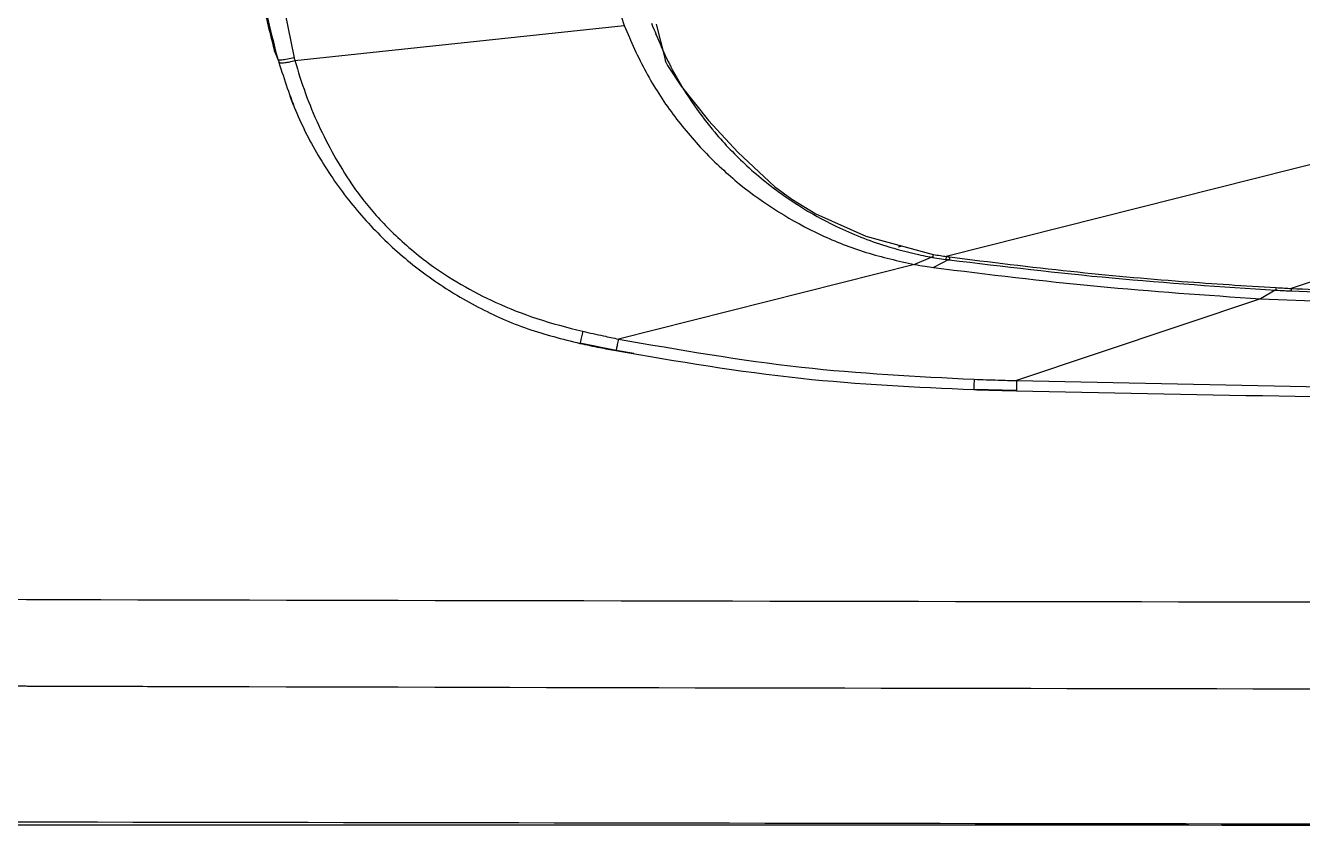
# Model space of a CAD drawing. Extents: x -2 to 78, y -19 to 124.
# Drawn here: x 32.624 to 35.406, y 0.102 to 1.844 of the extents above; entities that cross this region are included whole.
import ezdxf

# ---------------------------------------------------------------- set-up
doc = ezdxf.new("R2010")
doc.units = 0
doc.header["$MEASUREMENT"] = 0
doc.layers.add('1', color=4, linetype='Continuous')
doc.layers.add('GEOMETRY', color=2, linetype='Continuous', lineweight=25)

# ---------------------------------------------------------------- blocks, each defined once
blk = doc.blocks.new('2026 BEAM 220')
at = {"layer": 'GEOMETRY'}
for p, q in [((35.1166, 2.1275), (35.1891, 1.7737)), ((35.876, 1.9464), (35.9083, 1.8437)), ((35.1907, 1.7676), (35.9083, 1.8437)), ((35.9764, 1.8258), (35.9771, 1.8242)), ((35.1463, 1.789), (35.1562, 1.7632)), ((35.1541, 1.7696), (35.1463, 1.789)), ((35.1796, 1.6902), (35.1873, 1.6711)), ((37.8544, 1.6542), (36.61, 1.3409)), ((38.3093, 1.5891), (37.3619, 1.2712)), ((36.5062, 1.3621), (36.5134, 1.3639)), ((36.5803, 1.3402), (36.5408, 1.3235)), ((36.5804, 1.339), (36.609, 1.3345)), ((36.5408, 1.3235), (35.8957, 1.161)), ((36.6153, 1.334), (36.5823, 1.3169)), ((36.6091, 1.3348), (36.6167, 1.3338)), ((36.6167, 1.3335), (36.6166, 1.3338)), ((37.3278, 1.2686), (37.2951, 1.2488)), ((37.3283, 1.2678), (37.3615, 1.266)), ((37.3614, 1.2658), (37.7096, 1.2536)), ((37.2951, 1.2488), (36.7634, 1.0705)), ((37.2951, 1.2488), (37.7093, 1.233)), ((35.8119, 1.153), (35.8909, 1.1369)), ((35.8905, 1.1371), (35.9291, 1.1301)), ((36.6702, 1.0521), (36.7628, 1.0497))]:
    blk.add_line(p, q, dxfattribs=at)
at = {"layer": 'GEOMETRY', "flags": 128}
blk.add_lwpolyline([(35.9776, 1.8464), (35.9969, 1.7724), (35.9976, 1.7678), (35.998, 1.7655), (35.998, 1.7652), (35.9981, 1.7651), (35.9981, 1.765), (35.9981, 1.765), (35.9981, 1.765), (35.9981, 1.765), (35.9981, 1.765), (35.9981, 1.765), (35.9981, 1.7649), (35.9982, 1.7647), (35.9987, 1.7637), (36.0027, 1.7569), (36.0324, 1.7117), (36.0917, 1.6373), (36.1559, 1.5679), (36.2361, 1.4934), (36.2738, 1.4656), (36.3261, 1.434), (36.4345, 1.3851), (36.5816, 1.3455)], dxfattribs=at)
at = {"layer": 'GEOMETRY'}
for points, knots in [([(35.0721, 2.1523), (35.0828, 2.0844), (35.102, 1.9622), (35.1327, 1.8423), (35.1463, 1.789)], [0, 0, 0, 0, 0.555354, 1, 1, 1, 1]), ([(35.1541, 1.7696), (35.1373, 1.8364), (35.1074, 1.9547), (35.0888, 2.0753), (35.0807, 2.1277)], [0, 0, 0, 0, 0.564577, 1, 1, 1, 1]), ([(35.9083, 1.8437), (35.9232, 1.8094), (35.9525, 1.7418), (36.0123, 1.6502), (36.0809, 1.5684), (36.1838, 1.4735), (36.3039, 1.3989), (36.4354, 1.3467), (36.5055, 1.3313), (36.5408, 1.3235)], [0, 0, 0, 0, 0.1315528, 0.2590838, 0.3834727, 0.5059401, 0.7494709, 0.8734268, 1, 1, 1, 1]), ([(35.9675, 1.849), (35.9817, 1.8147), (36.0076, 1.7521), (36.0565, 1.6736), (36.1105, 1.6031), (36.1762, 1.5347), (36.2644, 1.4643), (36.3661, 1.4051), (36.4643, 1.3665), (36.5321, 1.3485), (36.5665, 1.3415), (36.5769, 1.3396), (36.5804, 1.339)], [0, 0, 0, 0, 0.133691, 0.244364, 0.332026, 0.453442, 0.584773, 0.736352, 0.87419, 0.962102, 0.987307, 1, 1, 1, 1]), ([(35.1891, 1.7737), (35.1841, 1.7725), (35.174, 1.7701), (35.1626, 1.7685), (35.1558, 1.7684), (35.1546, 1.7692), (35.1541, 1.7696)], [0, 0, 0, 0, 0.272014, 0.561974, 0.78798, 1, 1, 1, 1]), ([(35.1541, 1.7696), (35.1544, 1.7684), (35.155, 1.7663), (35.1556, 1.7642), (35.1558, 1.7633)], [0, 0, 0, 0, 0.560001, 1, 1, 1, 1]), ([(35.1558, 1.7633), (35.1566, 1.7628), (35.1584, 1.7618), (35.1676, 1.7626), (35.179, 1.7647), (35.1869, 1.7666), (35.1907, 1.7676)], [0, 0, 0, 0, 0.272013, 0.56197, 0.787974, 1, 1, 1, 1]), ([(35.1558, 1.7633), (35.1679, 1.726), (35.1919, 1.6514), (35.2471, 1.547), (35.315, 1.4506), (35.3958, 1.3644), (35.4875, 1.2898), (35.5887, 1.2286), (35.6972, 1.1804), (35.7737, 1.1612), (35.812, 1.1516)], [0, 0, 0, 0, 0.125092, 0.250176, 0.375211, 0.500225, 0.625215, 0.750163, 0.875079, 1, 1, 1, 1]), ([(35.1891, 1.7737), (35.1894, 1.7725), (35.1899, 1.7705), (35.1905, 1.7685), (35.1907, 1.7676)], [0, 0, 0, 0, 0.561036, 1, 1, 1, 1]), ([(35.1907, 1.7676), (35.198, 1.7436), (35.2125, 1.6959), (35.2413, 1.6271), (35.2749, 1.5614), (35.3078, 1.5075), (35.3391, 1.4639), (35.3682, 1.4291), (35.4016, 1.3941), (35.4397, 1.3593), (35.5115, 1.302), (35.6049, 1.2485), (35.7197, 1.203), (35.7844, 1.1865), (35.818, 1.1779)], [0, 0, 0, 0, 0.083116, 0.165385, 0.246887, 0.327671, 0.374356, 0.424302, 0.477583, 0.534274, 0.594458, 0.780502, 0.885932, 1, 1, 1, 1]), ([(36.5816, 1.3455), (36.5815, 1.3444), (36.5811, 1.3422), (36.5807, 1.3401), (36.5804, 1.339), (36.5804, 1.339), (36.5804, 1.339)], [0, 0, 0, 0, 0.273279, 0.56166, 0.786725, 1, 1, 1, 1]), ([(36.5816, 1.3455), (36.5869, 1.3445), (36.5963, 1.3429), (36.6058, 1.3415), (36.61, 1.3409)], [0, 0, 0, 0, 0.559821, 1, 1, 1, 1]), ([(36.61, 1.3409), (36.6098, 1.3398), (36.6095, 1.3376), (36.6092, 1.3356), (36.6091, 1.3345), (36.609, 1.3345), (36.609, 1.3345)], [0, 0, 0, 0, 0.273414, 0.561615, 0.786576, 1, 1, 1, 1]), ([(36.61, 1.3409), (36.6114, 1.3407), (36.6139, 1.3403), (36.6164, 1.34), (36.6175, 1.3399)], [0, 0, 0, 0, 0.56005, 1, 1, 1, 1]), ([(36.6175, 1.3398), (36.6174, 1.3388), (36.6171, 1.3366), (36.6168, 1.3345), (36.6167, 1.3335), (36.6167, 1.3335), (36.6167, 1.3335)], [0, 0, 0, 0, 0.2734757, 0.5616672, 0.7865974, 1, 1, 1, 1]), ([(36.6175, 1.3399), (36.7055, 1.329), (36.8739, 1.3081), (37.1111, 1.2866), (37.2603, 1.2773), (37.3287, 1.2731)], [0, 0, 0, 0, 0.372216, 0.712477, 1, 1, 1, 1]), ([(36.5408, 1.3235), (36.5486, 1.3221), (36.5624, 1.3197), (36.5762, 1.3178), (36.5823, 1.3169)], [0, 0, 0, 0, 0.561484, 1, 1, 1, 1]), ([(36.5823, 1.3169), (36.7012, 1.3022), (36.9381, 1.2729), (37.1763, 1.2569), (37.2951, 1.2488)], [0, 0, 0, 0, 0.501504, 1, 1, 1, 1]), ([(36.609, 1.3345), (36.6105, 1.3343), (36.613, 1.334), (36.6155, 1.3336), (36.6167, 1.3335)], [0, 0, 0, 0, 0.560132, 1, 1, 1, 1]), ([(36.6167, 1.3335), (36.735, 1.3193), (36.9716, 1.2909), (37.2093, 1.2753), (37.3282, 1.2675)], [0, 0, 0, 0, 0.500021, 1, 1, 1, 1]), ([(37.3287, 1.2731), (37.3286, 1.2721), (37.3285, 1.2702), (37.3283, 1.2684), (37.3282, 1.2675), (37.3282, 1.2675), (37.3282, 1.2675)], [0, 0, 0, 0, 0.274386, 0.561406, 0.785648, 1, 1, 1, 1]), ([(37.3282, 1.2675), (37.3344, 1.2672), (37.3455, 1.2666), (37.3566, 1.266), (37.3614, 1.2658)], [0, 0, 0, 0, 0.5599988, 1, 1, 1, 1]), ([(37.3287, 1.2731), (37.3349, 1.2727), (37.3459, 1.2721), (37.357, 1.2715), (37.3619, 1.2712)], [0, 0, 0, 0, 0.559701, 1, 1, 1, 1]), ([(37.3619, 1.2712), (37.3618, 1.2703), (37.3617, 1.2684), (37.3616, 1.2666), (37.3615, 1.2657), (37.3614, 1.2657), (37.3614, 1.2658)], [0, 0, 0, 0, 0.274423, 0.561366, 0.785573, 1, 1, 1, 1]), ([(37.3619, 1.2712), (37.4268, 1.2682), (37.5427, 1.2627), (37.6587, 1.2601), (37.7098, 1.259)], [0, 0, 0, 0, 0.560279, 1, 1, 1, 1]), ([(35.818, 1.1779), (35.8171, 1.1736), (35.8152, 1.1647), (35.8132, 1.1561), (35.8121, 1.1515), (35.812, 1.1516), (35.812, 1.1516)], [0, 0, 0, 0, 0.273078, 0.561708, 0.786922, 1, 1, 1, 1]), ([(35.818, 1.1779), (35.8331, 1.1746), (35.859, 1.1689), (35.8849, 1.1633), (35.8957, 1.161)], [0, 0, 0, 0, 0.582303, 1, 1, 1, 1]), ([(35.812, 1.1516), (35.8265, 1.1485), (35.8524, 1.1431), (35.8785, 1.1381), (35.8899, 1.1358)], [0, 0, 0, 0, 0.560148, 1, 1, 1, 1]), ([(35.8957, 1.161), (35.8949, 1.1569), (35.8931, 1.1483), (35.8913, 1.14), (35.8902, 1.1357), (35.89, 1.1358), (35.8899, 1.1358)], [0, 0, 0, 0, 0.273408, 0.561625, 0.786593, 1, 1, 1, 1]), ([(35.8957, 1.161), (36.0285, 1.1379), (36.285, 1.0931), (36.5452, 1.0798), (36.6707, 1.0734)], [0, 0, 0, 0, 0.517354, 1, 1, 1, 1]), ([(35.8899, 1.1358), (36.0241, 1.1129), (36.2825, 1.0688), (36.5444, 1.0568), (36.6702, 1.051)], [0, 0, 0, 0, 0.519344, 1, 1, 1, 1]), ([(36.6707, 1.0734), (36.6706, 1.0696), (36.6704, 1.0618), (36.6703, 1.0546), (36.6702, 1.0508), (36.6702, 1.0509), (36.6702, 1.051)], [0, 0, 0, 0, 0.274298, 0.5614, 0.785702, 1, 1, 1, 1]), ([(36.6707, 1.0734), (36.6882, 1.0729), (36.7191, 1.0719), (36.75, 1.0709), (36.7634, 1.0705)], [0, 0, 0, 0, 0.566053, 1, 1, 1, 1]), ([(36.7634, 1.0705), (36.7633, 1.0668), (36.7631, 1.0593), (36.7629, 1.0522), (36.7628, 1.0485), (36.7628, 1.0485), (36.7628, 1.0485)], [0, 0, 0, 0, 0.274217, 0.560939, 0.78519, 1, 1, 1, 1]), ([(36.7634, 1.0705), (37.5113, 1.0549), (38.6547, 1.0311), (40.194, 1.026), (41.7333, 1.0311), (42.8768, 1.0549), (43.6246, 1.0705)], [0, 0, 0, 0, 0.327012, 0.500003, 0.672993, 1, 1, 1, 1]), ([(36.6702, 1.051), (36.6875, 1.0505), (36.7183, 1.0497), (36.7492, 1.0489), (36.7628, 1.0486)], [0, 0, 0, 0, 0.560015, 1, 1, 1, 1]), ([(36.7628, 1.0485), (37.5252, 1.0332), (39.05, 1.0025), (41.338, 1.0025), (42.8628, 1.0332), (43.6252, 1.0485)], [0, 0, 0, 0, 0.333334, 0.666667, 1, 1, 1, 1]), ([(50.5608, 0.6111), (47.1052, 0.5944), (43.6496, 0.5864), (36.7384, 0.5864), (33.2828, 0.5944), (29.8272, 0.6111)], [0, 0, 0, 0, 0.5, 0.5, 1, 1, 1, 1]), ([(29.8262, 0.4256), (33.2821, 0.4067), (36.738, 0.3976), (43.6499, 0.3976), (47.1059, 0.4067), (50.5618, 0.4256)], [0, 0, 0, 0, 0.5, 0.5, 1, 1, 1, 1]), ([(29.8262, 0.4256), (30.6959, 0.4208), (31.563, 0.4167), (32.8591, 0.4115), (33.2904, 0.4099), (33.9362, 0.4077), (34.1512, 0.407), (34.4735, 0.406), (34.5809, 0.4057), (34.7419, 0.4053), (34.7956, 0.4051), (34.876, 0.4049), (34.9028, 0.4048), (34.9565, 0.4047), (34.983, 0.4046), (36.7416, 0.3999), (38.4703, 0.3976), (41.0558, 0.3976), (41.9189, 0.3982), (43.215, 0.3999), (43.6473, 0.4006), (44.2961, 0.4019), (44.5124, 0.4024), (44.8369, 0.4032), (44.9451, 0.4034), (45.1074, 0.4038), (45.1615, 0.404), (45.2427, 0.4042), (45.2697, 0.4043), (45.3238, 0.4044), (45.3511, 0.4045), (47.0936, 0.4091), (48.8223, 0.4161), (50.5618, 0.4256)], [0, 0, 0, 0, 0.125, 0.125, 0.1875, 0.1875, 0.21875, 0.21875, 0.234375, 0.234375, 0.242188, 0.242188, 0.246094, 0.246094, 0.25, 0.25, 0.5, 0.5, 0.625, 0.625, 0.6875, 0.6875, 0.71875, 0.71875, 0.734375, 0.734375, 0.742188, 0.742188, 0.746094, 0.746094, 0.75, 0.75, 1, 1, 1, 1]), ([(77.4406, 0.1436), (77.4376, 0.1435), (77.4346, 0.1436), (77.4285, 0.1436), (77.4194, 0.1435), (77.3982, 0.1435), (77.3558, 0.1434), (77.2709, 0.1432), (77.1012, 0.1428), (76.7617, 0.1421), (76.0827, 0.1406), (74.7247, 0.1376), (73.5608, 0.1352), (71.2329, 0.1305), (69.6809, 0.1276), (65.0251, 0.1196), (61.9212, 0.1152), (55.7135, 0.1084), (52.6096, 0.106), (46.4018, 0.1028), (43.2979, 0.102), (37.0901, 0.102), (33.9862, 0.1028), (27.7784, 0.106), (24.6746, 0.1084), (18.4668, 0.1152), (15.3629, 0.1196), (9.1551, 0.1303), (6.0513, 0.1366), (2.9474, 0.1436)], [0, 0, 0, 0, 0.000122, 0.000122, 0.000244, 0.000488, 0.000977, 0.001953, 0.003906, 0.007813, 0.015625, 0.03125, 0.0625, 0.0625, 0.125, 0.125, 0.25, 0.25, 0.375, 0.375, 0.5, 0.5, 0.625, 0.625, 0.75, 0.75, 0.875, 0.875, 1, 1, 1, 1]), ([(20.6079, 0.1475), (23.872, 0.1349), (27.1361, 0.1253), (33.6643, 0.1108), (36.9284, 0.1058), (40.1925, 0.102)], [0, 0, 0, 0, 0.5, 0.5, 1, 1, 1, 1])]:
    blk.add_open_spline(points, degree=3, knots=knots, dxfattribs=at)

msp = doc.modelspace()

# ---------------------------------------------------------------- block references
at = {"layer": '1'}
msp.add_blockref('2026 BEAM 220', (-1.9801, 0), dxfattribs=at)

doc.saveas('drawing.dxf')
